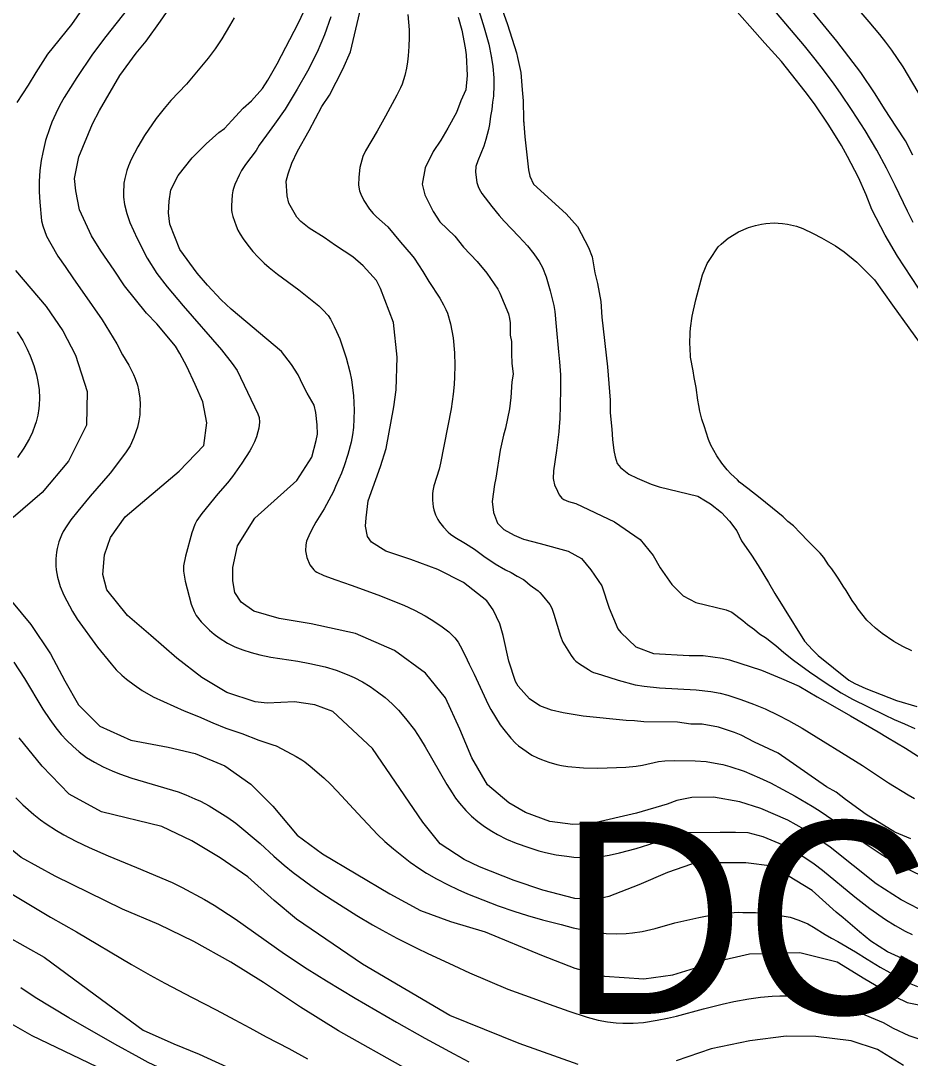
# Model space of a CAD drawing. Header units: metres. Extents: x 548946 to 557077, y 1838800 to 1845419.
# Drawn here: x 551401.4 to 551724.9, y 1842600.6 to 1842978.2 of the extents above; entities that cross this region are included whole.
import ezdxf
from ezdxf.enums import TextEntityAlignment as Align

# ---------------------------------------------------------------- set-up
doc = ezdxf.new("R2010")
doc.units = ezdxf.units.M
doc.header["$LTSCALE"] = 28
doc.layers.add('1', color=7, linetype='Continuous', lineweight=13)
doc.layers.add('2', color=7, linetype='Continuous', lineweight=13)
doc.layers.add('61', color=7, linetype='Continuous')

msp = doc.modelspace()

# ---------------------------------------------------------------- linework, layer by layer
at = {"layer": '1'}
for points in [[(551729.46, 1842633.68), (551724.44, 1842635.39), (551720.64, 1842637.5), (551716.62, 1842639.32), (551710.58, 1842643.21), (551706.39, 1842646.54), (551700.46, 1842651.7), (551697.95, 1842653.7), (551689.17, 1842661.59), (551674.61, 1842670.47), (551665.05, 1842671.65), (551657.28, 1842671.65), (551650.12, 1842671.65), (551645.34, 1842671.25), (551636.65, 1842668.19), (551626.19, 1842663.64), (551615.31, 1842659.43), (551610.1, 1842658.25), (551602.95, 1842658.66), (551591.28, 1842661.75), (551580.86, 1842665.24), (551568.17, 1842670.27), (551562.7, 1842672.95), (551553.95, 1842678.64), (551547.66, 1842686.49), (551529.34, 1842713.28), (551514.85, 1842726.81), (551508.29, 1842729.25), (551500.9, 1842730.33), (551491.06, 1842729.79), (551486.68, 1842730.33), (551476.35, 1842733.63), (551467.23, 1842739.11), (551458.18, 1842746.15), (551448.72, 1842754.43), (551440.16, 1842761.67), (551432.72, 1842771.01), (551431.26, 1842776.58), (551431.81, 1842783.77), (551433.99, 1842790.06), (551439.43, 1842797.61), (551459.02, 1842814.21), (551467.96, 1842823.63), (551469.07, 1842831.83), (551467.57, 1842839.5), (551464.82, 1842845.79), (551461.79, 1842852.31), (551459.21, 1842857.09), (551457.64, 1842859.71), (551450.86, 1842867.83), (551447.11, 1842871.72), (551439.11, 1842881.73), (551435.41, 1842887.4), (551430.54, 1842894.47), (551427.12, 1842899.92), (551422.74, 1842909.33), (551421.43, 1842916.29), (551420.92, 1842920.81), (551422.56, 1842928.62), (551427.54, 1842940.62), (551430.03, 1842945.48), (551437.46, 1842958.27), (551443.4, 1842966.32), (551446.96, 1842970.79), (551452.23, 1842978), (551460.72, 1842990.41)], [(551725.07, 1842680.49), (551719.21, 1842682.87), (551708.82, 1842689.3), (551701.33, 1842694.8), (551697.97, 1842697.46), (551694.45, 1842699.34), (551676.79, 1842711.55), (551668.2, 1842715.65), (551663.34, 1842718.14), (551660.94, 1842719.14), (551655.13, 1842721.02), (551649.16, 1842722.11), (551645.09, 1842722.15), (551640.18, 1842722.86), (551627.97, 1842722.99), (551624.63, 1842723.37), (551621.56, 1842723.53), (551605.89, 1842725.03), (551598.63, 1842726.24), (551594.45, 1842727.28), (551590.21, 1842728.83), (551586.35, 1842731.44), (551582.27, 1842736.05), (551581.31, 1842737.72), (551578.95, 1842745.07), (551576.85, 1842754.49), (551575.61, 1842758.67), (551573.25, 1842763.73), (551570.85, 1842767.01), (551562.46, 1842773.68), (551553.02, 1842778.44), (551543.2, 1842782.14), (551536.33, 1842784.41), (551534.21, 1842785.18), (551529.01, 1842788.4), (551527.5, 1842790.51), (551526.82, 1842794.25), (551526.98, 1842797.31), (551527.79, 1842803.5), (551532.21, 1842815.95), (551534.25, 1842822.54), (551537.1, 1842837.6), (551537.92, 1842843.79), (551538.33, 1842855.78), (551536.89, 1842868.32), (551532.17, 1842880.74), (551530.82, 1842883.63), (551525.9, 1842888.91), (551522.2, 1842892.3), (551515.89, 1842896.41), (551511.76, 1842899.24), (551506.28, 1842902.68), (551503.21, 1842905.12), (551501.75, 1842906.73), (551498.89, 1842911.74), (551498.32, 1842914.47), (551497.97, 1842919.77), (551498.69, 1842922.39), (551500.01, 1842926.35), (551502.06, 1842930.65), (551506.27, 1842938.25), (551510.87, 1842946.91), (551513.7, 1842951.04), (551518.47, 1842960.48), (551521.29, 1842966.9), (551525.25, 1842983.36)], [(551575.85, 1842983.92), (551578.44, 1842976.85), (551581.65, 1842966.54), (551582.1, 1842964.81), (551583.24, 1842959.35), (551583.7, 1842953.06), (551584.16, 1842949.04), (551584.18, 1842942.19), (551584.25, 1842941.31)], [(551575.85, 1842983.92), (551578.44, 1842976.85), (551581.65, 1842966.54), (551582.1, 1842964.81), (551583.24, 1842959.35), (551583.7, 1842953.06), (551584.16, 1842949.04), (551584.18, 1842942.19), (551584.65, 1842935.89), (551586.03, 1842923.85), (551586.54, 1842921.62), (551587.89, 1842918.72), (551599.8, 1842907.89), (551603.88, 1842903.28), (551607.81, 1842895.6), (551609.22, 1842892.2), (551610.13, 1842886.46), (551611.09, 1842882.5), (551612.34, 1842876.04), (551612.75, 1842870.24), (551614.81, 1842852.19), (551615.69, 1842840.09), (551615.7, 1842835.52), (551616.39, 1842829.5), (551616.57, 1842825.71), (551617.03, 1842821.7), (551617.54, 1842819.47), (551618.33, 1842817.02), (551619.5, 1842815.63), (551622.58, 1842813.18), (551625.54, 1842811.74), (551630.62, 1842809.53), (551633.52, 1842808.59), (551647.64, 1842805.12), (551650.38, 1842803.41), (551652.28, 1842802.35), (551656.19, 1842799.24), (551659.1, 1842796.02), (551661.79, 1842792.52), (551663.47, 1842788.9)], [(551727.9, 1842880.88), (551720.22, 1842892.45), (551715.79, 1842900.08), (551710.91, 1842909.43), (551708.78, 1842914.77), (551706.02, 1842921.06), (551702.1, 1842928.75), (551699.85, 1842932.81), (551695.2, 1842940.15), (551689.99, 1842947.94), (551686.68, 1842952.39), (551681.65, 1842958.67), (551678.06, 1842963.35), (551671.96, 1842970.02), (551658.25, 1842985.47)], [(551727.9, 1842880.88), (551720.22, 1842892.45), (551715.79, 1842900.08), (551710.91, 1842909.43), (551708.78, 1842914.77), (551706.02, 1842921.06), (551702.1, 1842928.75), (551699.85, 1842932.81), (551695.2, 1842940.15), (551689.99, 1842947.94), (551686.68, 1842952.39), (551681.65, 1842958.67), (551678.06, 1842963.35), (551671.96, 1842970.02), (551658.25, 1842985.47)], [(551725.82, 1842929.23), (551723.19, 1842934.51), (551719.82, 1842939.46), (551715.51, 1842946.09), (551712.09, 1842951.54), (551706.88, 1842959.33), (551698.2, 1842970.78), (551685.49, 1842986.35)], [(551729.28, 1842949.51), (551722.24, 1842961.33), (551720.24, 1842964.41), (551718.15, 1842967.44), (551715.99, 1842970.37), (551713.8, 1842973.14), (551709.98, 1842977.75), (551704.82, 1842983.68)], [(551423.78, 1842982.37), (551419.84, 1842976.84), (551411.18, 1842965.94), (551406.85, 1842959.34), (551404.08, 1842954.71), (551399.97, 1842948.39)], [(551440.15, 1842982.3), (551432.3, 1842972.44), (551427.52, 1842965.94), (551421.75, 1842957.56), (551417.15, 1842950.17), (551415.67, 1842947.47), (551414.13, 1842944.42), (551412.71, 1842941.22), (551411.93, 1842939.23), (551410.41, 1842934.6), (551409.4, 1842930.25)], [(551514.18, 1842979.64), (551511.8, 1842972.98), (551509.16, 1842966.76), (551505.64, 1842959.78), (551501.94, 1842953.21), (551497.51, 1842945.97), (551493.71, 1842940.48), (551490.71, 1842936.53), (551488.15, 1842932.91), (551486.98, 1842930.99), (551483.15, 1842925.82), (551481.73, 1842923.71), (551480.8, 1842922.02), (551479.28, 1842918.61), (551478.73, 1842917.07), (551478.52, 1842916.23), (551478.31, 1842914.77), (551478.07, 1842910.8), (551478.09, 1842909.18), (551478.19, 1842908.33), (551478.53, 1842906.87), (551479.7, 1842903.49), (551480.36, 1842901.94), (551481.18, 1842900.49), (551482.25, 1842898.85), (551484, 1842896.47), (551485.8, 1842894.23), (551487.56, 1842892.23), (551489.88, 1842889.94), (551491.75, 1842888.35), (551494.77, 1842885.99), (551502.53, 1842880.18), (551509.77, 1842874.38), (551511.3, 1842872.98), (551513.16, 1842870.86), (551513.99, 1842869.54), (551515.38, 1842866.91), (551516.27, 1842865.06), (551517.38, 1842862.35), (551519.75, 1842855.45), (551521.03, 1842850.41), (551521.65, 1842847.43), (551522.45, 1842841.76), (551522.68, 1842836.41), (551522.37, 1842830.1), (551522.04, 1842827.46), (551521.55, 1842824.76), (551520.4, 1842820.36), (551519, 1842816.13), (551518, 1842813.51), (551515.87, 1842808.65), (551515.15, 1842806.83), (551511.73, 1842800.52), (551508.74, 1842795.7), (551508, 1842794.37), (551506.54, 1842791.58)], [(551542.19, 1842980.4), (551542.65, 1842974.91), (551542.67, 1842972.06)], [(551560.51, 1842979.42), (551561.81, 1842974.74), (551563.06, 1842968.28), (551563.34, 1842965.77), (551563.7, 1842958.19), (551563.27, 1842953.06), (551561.45, 1842949.04), (551559.9, 1842944.79), (551556.74, 1842939.1), (551554.19, 1842934.74), (551551.36, 1842930.6), (551548.48, 1842924.68), (551547.39, 1842918.71), (551548.35, 1842914.76), (551551.32, 1842908.75), (551553.79, 1842904.96), (551559.21, 1842899.74), (551562.46, 1842895.79), (551567.38, 1842890.51), (551570.91, 1842886.34), (551574.89, 1842880.44), (551575.56, 1842879), (551578.71, 1842871.48), (551579.16, 1842869.75), (551579.33, 1842868.25), (551579.35, 1842863.68), (551579.86, 1842861.45), (551579.87, 1842856.88), (551579.99, 1842853.59), (551580.45, 1842849.57), (551580.02, 1842846.73), (551579.64, 1842841.1), (551579.1, 1842836.97), (551577.62, 1842829.94), (551576.9, 1842827.32), (551575.75, 1842821.85), (551574.11, 1842811.75), (551573.62, 1842809.41), (551572.8, 1842803.22)], [(551479.02, 1842979.25), (551477.37, 1842976.33), (551474.5, 1842971.57), (551472.13, 1842968), (551469.55, 1842964.58), (551461.63, 1842955.13), (551455.92, 1842949.11), (551453.52, 1842946.28), (551450.66, 1842942.62), (551446.46, 1842936.45), (551443.98, 1842932.31), (551441.58, 1842927.66), (551440.63, 1842925.38), (551440.03, 1842923.63), (551439.24, 1842920.78), (551438.93, 1842919.06), (551438.71, 1842915.29), (551438.74, 1842913.92), (551439.16, 1842911.28), (551439.94, 1842908), (551441.05, 1842904.79)], [(551542.67, 1842972.06), (551542.54, 1842968.79), (551542.31, 1842965.43), (551542.04, 1842963.15), (551541.68, 1842960.93), (551541.05, 1842958.24), (551540.06, 1842955.11), (551539.51, 1842953.79), (551538.19, 1842951.07), (551534.09, 1842943.4), (551531.06, 1842938.02), (551526.8, 1842930.81), (551525.84, 1842928.72), (551525.39, 1842927.4), (551524.76, 1842924.71), (551524.29, 1842921.29), (551524.26, 1842918.38), (551524.64, 1842916.24), (551525.06, 1842915.01), (551526.2, 1842912.69), (551528.26, 1842909.53), (551529.51, 1842908.06), (551530.78, 1842906.81), (551534.93, 1842903.12), (551539.52, 1842897.62), (551543.43, 1842893.08), (551544.48, 1842891.73), (551547.65, 1842886.91), (551549.76, 1842883.27), (551553.76, 1842877.14), (551555.18, 1842874.79), (551556.02, 1842873.07), (551556.55, 1842871.7), (551557.67, 1842867.81), (551558.63, 1842862.73), (551559.16, 1842857.36), (551559.29, 1842852.74), (551559.19, 1842848.63), (551559.03, 1842845.81), (551558.7, 1842842.24), (551557.91, 1842836.97), (551554.05, 1842817.12), (551553.51, 1842814.96), (551551.6, 1842808.9), (551551.23, 1842807.14), (551551.13, 1842806), (551551.14, 1842803.66), (551551.38, 1842801.3), (551551.6, 1842800.15), (551552.17, 1842798.34), (551553.04, 1842796.65), (551553.7, 1842795.66), (551555.19, 1842793.8), (551556.84, 1842792.08), (551557.73, 1842791.3), (551559.28, 1842790.22), (551563.17, 1842787.87), (551566.37, 1842785.81), (551569.82, 1842783.26), (551573.93, 1842780.5), (551577.62, 1842778.39), (551579.77, 1842777.34), (551581.92, 1842775.97), (551584.17, 1842774.79), (551584.71, 1842774.42)], [(551409.4, 1842930.25), (551408.87, 1842927.27), (551408.39, 1842923.69), (551408.12, 1842919.71), (551408.1, 1842915.86), (551408.32, 1842912.19), (551408.97, 1842905.37), (551409.41, 1842903.56), (551410.79, 1842899.79), (551414.36, 1842893.36), (551414.9, 1842892.51), (551417.54, 1842888.73), (551420.53, 1842884.25), (551424.6, 1842878.57), (551431.01, 1842869.27), (551436.29, 1842860.63), (551438.46, 1842856.58), (551440.74, 1842852.77), (551442.4, 1842849.45), (551443.01, 1842847.97), (551443.84, 1842845.5), (551444.27, 1842843.83), (551444.7, 1842840.83), (551444.81, 1842838.52), (551444.76, 1842836.1), (551444.66, 1842834.8), (551444.33, 1842832.53), (551443.81, 1842830.25), (551443.42, 1842828.94), (551442.56, 1842826.51), (551441.17, 1842823.51), (551439.49, 1842820.88), (551433.89, 1842813.57), (551426.64, 1842805.13), (551422.18, 1842799.74), (551419.64, 1842796.5), (551418.14, 1842794.4), (551416.83, 1842792.23), (551416.21, 1842790.96), (551415.28, 1842788.56), (551414.61, 1842786.1), (551414.36, 1842784.74), (551414.13, 1842782.31), (551414.17, 1842779.82), (551414.32, 1842778.39), (551414.82, 1842775.69), (551415.79, 1842772.29), (551417.09, 1842769.15), (551420.2, 1842763.17), (551421.9, 1842760.33), (551429.28, 1842750.14), (551434.3, 1842744.07), (551436.13, 1842741.99), (551438.14, 1842740.04), (551439.83, 1842738.58), (551442.6, 1842736.44), (551445.55, 1842734.46), (551449.61, 1842732.14), (551460.87, 1842727.05), (551466.06, 1842724.94), (551471.25, 1842722.64), (551476.03, 1842720.67), (551481.8, 1842718.73), (551487.97, 1842716.33), (551493.11, 1842714.7)], [(551441.05, 1842904.79), (551443.68, 1842898.86), (551447.31, 1842891.81), (551450.91, 1842886.2), (551454.67, 1842881.31), (551460.45, 1842874.41), (551474.43, 1842858.41), (551478.34, 1842853.39), (551480.06, 1842850.88), (551487.63, 1842835.15), (551488.07, 1842833.75), (551488.17, 1842832.06), (551487.95, 1842829.88), (551487.67, 1842828.53), (551487.14, 1842826.77), (551486.37, 1842824.91), (551485.32, 1842822.79), (551484.65, 1842821.63), (551481.85, 1842817.13), (551478.42, 1842812.35), (551476.59, 1842810), (551473.02, 1842805.99), (551467.23, 1842798.81), (551465.48, 1842796.32), (551464.7, 1842794.81), (551463.65, 1842791.85), (551461.28, 1842783.35), (551460.63, 1842779.8), (551460.61, 1842777.81), (551461.17, 1842774.2), (551463.42, 1842765.88), (551464.47, 1842763.14), (551465.25, 1842761.74), (551467.02, 1842759.44), (551469.99, 1842756.43), (551471.77, 1842754.88), (551473.56, 1842753.53), (551476.6, 1842751.65), (551479.31, 1842750.31), (551482.18, 1842749.17), (551485.2, 1842748.21), (551488.36, 1842747.38), (551492.4, 1842746.56), (551502.14, 1842745.06), (551506.47, 1842744.28), (551512.05, 1842743.06), (551516.16, 1842741.79), (551520.12, 1842740.25), (551522.64, 1842739.13), (551525.72, 1842737.55), (551528.52, 1842735.82), (551531.19, 1842733.92), (551533.87, 1842731.84), (551536.43, 1842729.6), (551538.72, 1842727.25), (551541.32, 1842724.22), (551544.56, 1842720.06), (551546.79, 1842716.69), (551548.48, 1842713.88), (551556.31, 1842700.15), (551558.23, 1842697.13), (551559.55, 1842695.23), (551560.95, 1842693.41), (551563.25, 1842690.74), (551565.33, 1842688.69), (551567.62, 1842686.75), (551570.08, 1842684.93), (551572.65, 1842683.26), (551574.73, 1842682.05), (551578.09, 1842680.34), (551581.57, 1842678.84), (551586.19, 1842677.22), (551589.83, 1842676.11), (551592.23, 1842675.48), (551596.12, 1842674.67), (551600.04, 1842674.08), (551602.5, 1842673.81), (551604.97, 1842673.65), (551608.97, 1842673.69), (551611.56, 1842673.89), (551615.36, 1842674.46), (551619.12, 1842675.28), (551625.25, 1842676.94), (551634.46, 1842679.87), (551637.83, 1842681.13), (551640.06, 1842681.77), (551642.05, 1842682.46), (551643.43, 1842682.69), (551655.69, 1842682.88), (551661.27, 1842682.88), (551665.85, 1842682.69), (551671.22, 1842681.31), (551678.51, 1842678.29), (551680.26, 1842677.43), (551682.69, 1842676.1), (551686.94, 1842673.42), (551689.87, 1842671.35), (551692.96, 1842668.99), (551704.77, 1842659.27), (551710.15, 1842655.05), (551715.84, 1842651.06)], [(551698.85, 1842774.94), (551697.88, 1842776.43), (551696.32, 1842778.74), (551695.15, 1842780.21), (551693.46, 1842782.81), (551692.07, 1842784.44), (551689.48, 1842787.04), (551687.68, 1842788.83), (551684.96, 1842791.71), (551682.36, 1842794.31), (551680.39, 1842795.88), (551678.7, 1842797.58), (551676.72, 1842799.15), (551670.33, 1842804.41), (551665.83, 1842807.98), (551662.78, 1842810.23), (551661.99, 1842811.04), (551659.64, 1842813.26), (551658.28, 1842814.7), (551656.3, 1842817.17), (551654.49, 1842819.86), (551653.48, 1842821.74), (551652.36, 1842823.7), (551651.52, 1842825.8), (551650.61, 1842828.49), (551649.99, 1842830.42), (551649.08, 1842833.11), (551648.35, 1842836.02), (551648.02, 1842838.08), (551647.68, 1842840.13), (551646.97, 1842844.64), (551646.72, 1842845.91), (551646.34, 1842848.36), (551645.87, 1842850.7), (551645, 1842855.69), (551644.82, 1842859.07), (551644.75, 1842860.55), (551644.86, 1842864.76), (551644.99, 1842866.27), (551645.59, 1842870.63), (551646.9, 1842876.57), (551649.35, 1842885.73), (551650.98, 1842889.81), (551652, 1842891.32), (551655.07, 1842895.86), (551656.06, 1842896.87), (551657.87, 1842898.48), (551658.7, 1842899.07), (551662.44, 1842901.3), (551666.04, 1842902.91), (551668.65, 1842903.7), (551670.79, 1842904.15), (551672.37, 1842904.33), (551675.43, 1842904.58), (551676.83, 1842904.54), (551678.45, 1842904.33), (551680.27, 1842904.14), (551683.45, 1842903.4), (551685.84, 1842902.58), (551689.55, 1842900.71), (551692.62, 1842899.16), (551697.64, 1842896.24), (551700.78, 1842894.11), (551705.41, 1842890.25), (551709.45, 1842886.32)], [(551698.85, 1842774.94), (551697.88, 1842776.43), (551696.32, 1842778.74), (551695.15, 1842780.21), (551693.46, 1842782.81), (551692.07, 1842784.44), (551689.48, 1842787.04), (551687.68, 1842788.83), (551684.96, 1842791.71), (551682.36, 1842794.31), (551680.39, 1842795.88), (551678.7, 1842797.58), (551676.72, 1842799.15), (551670.33, 1842804.41), (551665.83, 1842807.98), (551662.78, 1842810.23), (551661.99, 1842811.04), (551659.64, 1842813.26), (551658.28, 1842814.7), (551656.3, 1842817.17), (551654.49, 1842819.86), (551653.48, 1842821.74), (551652.36, 1842823.7), (551651.52, 1842825.8), (551650.61, 1842828.49), (551649.99, 1842830.42), (551649.08, 1842833.11), (551648.35, 1842836.02), (551648.02, 1842838.08), (551647.68, 1842840.13), (551646.97, 1842844.64), (551646.72, 1842845.91), (551646.34, 1842848.36), (551645.87, 1842850.7), (551645, 1842855.69), (551644.82, 1842859.07), (551644.75, 1842860.55), (551644.86, 1842864.76), (551644.99, 1842866.27), (551645.59, 1842870.63), (551646.9, 1842876.57), (551649.35, 1842885.73), (551650.98, 1842889.81), (551652, 1842891.32), (551655.07, 1842895.86), (551656.06, 1842896.87), (551657.87, 1842898.48), (551658.7, 1842899.07), (551662.44, 1842901.3), (551666.04, 1842902.91), (551668.65, 1842903.7), (551670.79, 1842904.15), (551672.37, 1842904.33), (551675.43, 1842904.58), (551676.83, 1842904.54), (551678.45, 1842904.33), (551680.27, 1842904.14), (551683.45, 1842903.4), (551685.84, 1842902.58), (551689.55, 1842900.71), (551692.62, 1842899.16), (551697.64, 1842896.24), (551700.78, 1842894.11), (551705.41, 1842890.25), (551709.45, 1842886.32)], [(551399.45, 1842887.22), (551410.68, 1842874.18), (551416.71, 1842865.34), (551421.32, 1842856.45), (551425.57, 1842843.23), (551425.28, 1842831), (551418.75, 1842817.87), (551409.15, 1842806.42), (551398.62, 1842797.33)], [(551709.45, 1842886.32), (551711.83, 1842883.9), (551718.47, 1842874.68), (551742.16, 1842841.65)], [(551709.45, 1842886.32), (551711.83, 1842883.9), (551718.47, 1842874.68), (551742.16, 1842841.65)], [(551572.8, 1842803.22), (551573.26, 1842799.2), (551574.72, 1842795.31), (551577.02, 1842793.03), (551580.81, 1842790.92), (551584.27, 1842789.54), (551590.3, 1842787.94), (551600.45, 1842785.07), (551605.28, 1842782.42), (551608.76, 1842778.3), (551612.65, 1842772.46), (551615.36, 1842764.38), (551618.5, 1842756.87), (551619.68, 1842755.48), (551625.11, 1842750.25), (551631.47, 1842747.93), (551644.52, 1842747.14), (551649.59, 1842747.21), (551656.56, 1842746.23), (551659.19, 1842745.52), (551670.8, 1842741.76), (551678, 1842738.78), (551684.42, 1842735.95), (551690.96, 1842732.13), (551696.65, 1842728.97), (551703.19, 1842725.14), (551713.24, 1842719.43), (551716.54, 1842717.27), (551723.08, 1842713.44), (551737.88, 1842703.96)], [(551506.54, 1842791.58), (551505.36, 1842788.76), (551505.01, 1842787.39), (551504.91, 1842785.25), (551505.47, 1842782.76), (551506.54, 1842780.2), (551507.95, 1842778.35), (551508.47, 1842777.9), (551509.05, 1842777.48), (551511.63, 1842776.22), (551515.96, 1842774.67), (551521.54, 1842772.81), (551531.24, 1842769.29), (551540.65, 1842765.47), (551544.6, 1842763.66), (551548.42, 1842761.63), (551550.64, 1842760.31), (551554.15, 1842757.95), (551557.05, 1842755.74), (551559.31, 1842753.57), (551560.47, 1842752.04), (551561.24, 1842750.71), (551563.02, 1842747.14), (551564.45, 1842743.95), (551566.23, 1842740.4), (551571.39, 1842729.34), (551572.37, 1842727.48), (551575.76, 1842721.94), (551577.05, 1842720.2), (551579.6, 1842717.1), (551581.36, 1842715.21), (551582.45, 1842714.29), (551583.97, 1842713.17), (551587.2, 1842710.94), (551589.32, 1842709.86), (551590.75, 1842709.3), (551593.45, 1842708.35), (551596.29, 1842707.51), (551597.99, 1842707.13), (551600.31, 1842706.76), (551606, 1842706.27), (551611.3, 1842706.14), (551621.48, 1842706.51), (551625.25, 1842706.92), (551627.47, 1842707.27), (551633.36, 1842708.55), (551635.63, 1842708.78), (551639.08, 1842708.92), (551646.65, 1842708.81), (551650.68, 1842708.52), (551655.27, 1842707.77), (551656.77, 1842707.45), (551659.2, 1842706.76), (551664.41, 1842705.04), (551670.01, 1842702.68), (551674.05, 1842700.78), (551683.04, 1842695.96), (551689.21, 1842692.32), (551692.11, 1842690.48), (551696.68, 1842687.34), (551708.45, 1842678.76), (551713.93, 1842675.09), (551716.18, 1842673.66), (551722.55, 1842670.07), (551728.87, 1842667.14)], [(551663.47, 1842788.9), (551667.11, 1842783.72), (551669.58, 1842779.94), (551673.33, 1842773.76), (551675.58, 1842769.7), (551679, 1842764.25), (551686.45, 1842752.4), (551689.36, 1842749.17), (551691.37, 1842747.12), (551702.56, 1842738.23), (551704.73, 1842736.96), (551708.75, 1842735.13), (551719.92, 1842730.82), (551727.29, 1842728.61)], [(551584.71, 1842774.42), (551586.62, 1842772.79), (551589.57, 1842770.67), (551590.15, 1842770.14), (551591.07, 1842769.12), (551593.8, 1842765.76), (551594.52, 1842764.37), (551595.29, 1842762.16), (551597.66, 1842754.18), (551598.53, 1842752.01), (551601.55, 1842747.16), (551602.58, 1842745.76), (551603.24, 1842745.1), (551604.58, 1842744.1), (551607.84, 1842742.02), (551609, 1842741.33), (551609.68, 1842741.02), (551610.98, 1842740.55), (551615.26, 1842739.31), (551618.67, 1842738.16), (551624.81, 1842736.53), (551628.05, 1842735.94), (551633.64, 1842735.36), (551647.03, 1842734.65), (551652.31, 1842734.11), (551655.77, 1842733.41), (551658.58, 1842732.66), (551663.3, 1842731.15), (551667.89, 1842729.48), (551672.05, 1842727.71), (551676.82, 1842725.46), (551680.6, 1842723.53), (551685.53, 1842720.75), (551707.49, 1842707.12), (551716.99, 1842700.83), (551724.16, 1842696.42), (551726.45, 1842695.13)], [(551725.39, 1842748.84), (551722.21, 1842750.47), (551718.92, 1842752.19), (551714.68, 1842755.2), (551712.27, 1842757.12), (551709.04, 1842760.04), (551705.89, 1842763.97), (551705.03, 1842765.37), (551703.74, 1842767.12), (551701.62, 1842770.77), (551700.43, 1842772.43), (551698.85, 1842774.94)], [(551725.39, 1842748.84), (551722.21, 1842750.47), (551718.92, 1842752.19), (551714.68, 1842755.2), (551712.27, 1842757.12), (551709.04, 1842760.04), (551705.89, 1842763.97), (551705.03, 1842765.37), (551703.74, 1842767.12), (551701.62, 1842770.77), (551700.43, 1842772.43), (551698.85, 1842774.94)], [(551398.01, 1842766.9), (551405.03, 1842758.44), (551412.2, 1842747.8), (551417.45, 1842737.95), (551422.43, 1842729.23), (551430.15, 1842721.38), (551441.42, 1842716.3), (551454.96, 1842713.84), (551464.85, 1842711.45), (551475.66, 1842706.96), (551485.04, 1842700.35), (551493.06, 1842692.27), (551501.9, 1842681.71), (551511.17, 1842674.95), (551535.56, 1842660.36), (551546.81, 1842654.38), (551557.7, 1842650.29)], [(551604.14, 1842598.25), (551582.69, 1842605.94), (551557.42, 1842616.15), (551525.65, 1842634.87), (551501.69, 1842651.2), (551493.58, 1842657.97), (551483.94, 1842666.62), (551473.87, 1842673.54), (551463.64, 1842679.65), (551452.74, 1842684.9), (551430.81, 1842690.2), (551418.98, 1842696.64), (551409.15, 1842706.82), (551400.85, 1842717.2)], [(551493.11, 1842714.7), (551494.29, 1842714.22), (551496.34, 1842713.21), (551501.54, 1842710.42), (551503.6, 1842709.22), (551504.71, 1842708.46), (551506.67, 1842706.91), (551511.62, 1842702.61), (551514.09, 1842700.32), (551516.52, 1842697.81), (551523.92, 1842689.63), (551531.18, 1842682.07), (551533.85, 1842679.49), (551536.96, 1842676.81), (551543.02, 1842671.99), (551546.5, 1842669.51), (551548.91, 1842667.99), (551552.58, 1842665.87), (551556.87, 1842663.65), (551560.33, 1842662.01), (551563.91, 1842660.45), (551575.01, 1842656.04), (551580.68, 1842654.13), (551585.64, 1842652.59), (551591.1, 1842651.01), (551597.91, 1842649.29), (551602.33, 1842648.06), (551605.93, 1842647.29), (551611.91, 1842646.29), (551614.24, 1842645.99), (551617.94, 1842645.82), (551621.6, 1842645.96), (551623.87, 1842646.2), (551627.41, 1842646.75), (551632.09, 1842647.76), (551639.25, 1842649.83), (551647.99, 1842651.86), (551650.37, 1842652.34), (551653.98, 1842652.88), (551659.37, 1842653.5), (551662.26, 1842653.71), (551664.01, 1842653.68), (551668.63, 1842653.57), (551671.57, 1842653.41), (551678.28, 1842652.47), (551681.17, 1842651.96), (551684.35, 1842650.85), (551687.66, 1842649.44), (551689.63, 1842648.29), (551693.98, 1842645.56), (551696.23, 1842644.33), (551698.59, 1842643.06), (551705.01, 1842639.29), (551709.18, 1842636.61), (551713.88, 1842633.76), (551724.45, 1842627.88), (551727.54, 1842626.64)], [(551399.6, 1842695.34), (551402.13, 1842692.84), (551406.19, 1842689.24), (551408.59, 1842687.34), (551410.64, 1842685.85), (551414.35, 1842683.43), (551417.02, 1842681.85), (551421.47, 1842679.54), (551426.32, 1842677.25), (551433.14, 1842674.21), (551443.55, 1842670.05), (551456.44, 1842664.57), (551460.08, 1842662.77), (551468.23, 1842658.37), (551471.68, 1842656.28), (551479.43, 1842651.27), (551497.33, 1842638.6), (551505.5, 1842633.17), (551512.56, 1842628.75), (551523, 1842622.45), (551538.01, 1842613.7), (551548.35, 1842607.89), (551558.91, 1842602.14), (551564.3, 1842599.33)], [(551541.53, 1842596.78), (551516.98, 1842610.57), (551503.19, 1842619.23), (551489.63, 1842628.17), (551477.82, 1842635.51), (551464.3, 1842643.03), (551451.59, 1842649.22), (551438.44, 1842654.84), (551413.86, 1842666.82), (551401.6, 1842673.59), (551392.81, 1842680.66)], [(551395.23, 1842662.14), (551412.27, 1842651.93), (551421.66, 1842646.56), (551441.65, 1842634.73), (551448.5, 1842630.8), (551453.74, 1842627.96), (551463.77, 1842622.64), (551472.48, 1842618.24), (551479.19, 1842614.59), (551484.76, 1842611.7), (551490.62, 1842608.43), (551498.87, 1842604.11), (551505.71, 1842600.31)], [(551715.84, 1842651.06), (551719.4, 1842648.84), (551723.02, 1842646.85), (551725.53, 1842645.66)], [(551557.7, 1842650.29), (551570.23, 1842646.54), (551590.78, 1842638.14), (551602.93, 1842633.41), (551613.74, 1842630.44), (551627.99, 1842629.5), (551638.58, 1842630.95), (551654.31, 1842635.77), (551666.41, 1842638.58), (551684.77, 1842639.06), (551698.29, 1842635.69), (551708.41, 1842629.43), (551719.47, 1842622.9), (551723.7, 1842620.83), (551732.87, 1842619.03)], [(551497.16, 1842572.58), (551485.38, 1842579.8), (551474.69, 1842585.76), (551461.99, 1842592.32), (551447.75, 1842599.09), (551444.43, 1842600.81), (551435.57, 1842605.67), (551418.84, 1842615.24), (551406.62, 1842622.66), (551401.39, 1842626.21)], [(551394.4, 1842615.18), (551405.43, 1842608.91), (551428.89, 1842597.57)], [(551722.45, 1842597.98), (551712.91, 1842603.79), (551703.32, 1842606.88), (551690.53, 1842608.52), (551679.76, 1842608.6), (551666.48, 1842606.94), (551652.44, 1842604.02), (551639.77, 1842599.59)]]:
    msp.add_lwpolyline(points, dxfattribs=at)
at = {"layer": '2'}
for points in [[(551527.88, 1843139.67), (551529.04, 1843133.35), (551531.44, 1843122.26), (551533.28, 1843112.87), (551534.85, 1843103.13), (551537.09, 1843090.97), (551539.15, 1843077.22), (551541.31, 1843065.39), (551543.66, 1843051.74), (551545.4, 1843043.05), (551547.24, 1843034.89), (551548.73, 1843029.33), (551550.56, 1843023.23), (551551.79, 1843019.5), (551554.04, 1843013.34), (551556.39, 1843007.76), (551565.61, 1842987.4), (551567.94, 1842981.86), (551569.98, 1842975.61), (551571.58, 1842969.62), (551572.48, 1842965.33), (551572.57, 1842964.66)], [(551468.77, 1842933.4), (551473.38, 1842937.48), (551475.5, 1842939), (551478.22, 1842941.85), (551482.27, 1842946.38), (551485.28, 1842949.01), (551489.33, 1842953.54), (551491.27, 1842956.55), (551494.65, 1842962.53), (551502.35, 1842977.39), (551505.23, 1842983.31)], [(551725.93, 1842904.77), (551723.84, 1842908.88), (551719.35, 1842918.21), (551716.2, 1842924.54), (551712.76, 1842931.05), (551708.46, 1842938.22), (551703.78, 1842945.47), (551699.55, 1842951.77), (551697.25, 1842955.05), (551693.37, 1842960.32), (551690.33, 1842964.21), (551686.39, 1842969.06), (551672.86, 1842985.08)], [(551567.94, 1842981.86), (551569.98, 1842975.61), (551571.58, 1842969.62), (551572.48, 1842965.33), (551573.02, 1842961.5), (551573.39, 1842957.39), (551573.47, 1842954.69), (551573.3, 1842950.66), (551572.97, 1842948.51), (551572.69, 1842945.87), (551572.21, 1842943.48), (551571.87, 1842940.41), (551571.51, 1842938.57), (551570.56, 1842934.97), (551569.8, 1842932.51), (551567.56, 1842927.18), (551566.9, 1842925.1), (551566.78, 1842923.1), (551567.24, 1842919.28), (551567.68, 1842917.78), (551568.09, 1842916.93), (551569.12, 1842915.33), (551572.71, 1842910.56), (551575.34, 1842907.33), (551577.19, 1842905.21), (551582.55, 1842899.62), (551585.69, 1842896.21), (551588.03, 1842893.28), (551589.89, 1842890.54), (551591.1, 1842888.35), (551592.41, 1842884.93), (551593.97, 1842879.85), (551595.31, 1842874.51), (551595.66, 1842872.38), (551596.08, 1842866.84), (551597.01, 1842857.7), (551597.31, 1842854.06), (551597.62, 1842849.26), (551597.68, 1842844.27), (551597.59, 1842838), (551597.43, 1842833.39), (551597.17, 1842830.32), (551597.1, 1842828.53), (551596.28, 1842821.82), (551595.18, 1842814.39), (551595.04, 1842811.53), (551595.09, 1842810.99), (551595.53, 1842809.29)], [(551728.05, 1842654.86), (551721.57, 1842658.19), (551712.52, 1842664.01), (551695.75, 1842677.34), (551686.36, 1842683.88), (551680.39, 1842687.27), (551670.5, 1842691.47), (551662.86, 1842693.9), (551653.26, 1842695.6), (551645.4, 1842695.46), (551639.94, 1842694.33), (551636.52, 1842693.07), (551625.37, 1842689.74), (551609.1, 1842686.02), (551602.22, 1842685.7), (551593.86, 1842686.78), (551584.96, 1842690.04), (551578.94, 1842693.56), (551571.13, 1842700.07), (551565.4, 1842709.87), (551561.11, 1842720.36), (551555.92, 1842731.77), (551548.58, 1842740.71), (551537.3, 1842749.03), (551523.17, 1842755.17), (551507.04, 1842758.73), (551495.35, 1842760.66), (551486.14, 1842763.27), (551481.53, 1842766.52), (551479.23, 1842770.1), (551478.57, 1842774.34), (551478.57, 1842779.22), (551480.22, 1842787.03), (551486.47, 1842797.13), (551501.84, 1842810.9), (551507.22, 1842819.39), (551508.82, 1842825.42), (551509.31, 1842827.76), (551509.19, 1842831.05), (551508.68, 1842835.57), (551508.11, 1842838.3), (551505.59, 1842842.58), (551503.96, 1842845.7), (551502.27, 1842849.32), (551499.81, 1842853.1), (551496.22, 1842857.77), (551477.94, 1842873.21), (551474.25, 1842876.6), (551469.33, 1842881.88), (551465.52, 1842886.27), (551459.19, 1842894.95), (551455.59, 1842904.19), (551455.13, 1842908.21), (551455.4, 1842912.56), (551455.94, 1842916.68), (551458.66, 1842921.82), (551463.77, 1842928.25), (551468.77, 1842933.4)], [(551400.14, 1842864.98), (551402.1, 1842861.79), (551403.73, 1842858.63), (551404.81, 1842856.22), (551406.14, 1842852.73), (551407.14, 1842849.25), (551407.65, 1842846.89), (551408.09, 1842843.82), (551408.23, 1842840.78), (551408.13, 1842838.4), (551407.99, 1842837.07), (551407.58, 1842834.63), (551406.97, 1842832.19), (551406.55, 1842830.85), (551405.65, 1842828.46), (551404.58, 1842826.11), (551402.57, 1842822.59), (551400.27, 1842819.21)], [(551595.53, 1842809.29), (551596.55, 1842807.02), (551597.25, 1842805.62), (551598.2, 1842804.41), (551598.54, 1842804.14), (551598.92, 1842803.89), (551600.6, 1842803.21), (551603.23, 1842802.45), (551617.27, 1842795.74), (551626.6, 1842789.43), (551631.38, 1842783.57), (551633.89, 1842779.06), (551638.21, 1842772.98), (551642.31, 1842768.92), (551646.86, 1842766.44), (551657.89, 1842763.77), (551660.01, 1842762.87), (551664.03, 1842759.89), (551665.68, 1842758.38), (551668.28, 1842756.64), (551670.07, 1842755.09), (551672.55, 1842753.48), (551673.95, 1842752.31), (551675.93, 1842750.82), (551678.87, 1842748.2), (551682.36, 1842745.46), (551688.27, 1842741.25), (551694.32, 1842737.11), (551699.75, 1842733.58), (551703.81, 1842731.32), (551715.49, 1842725.57), (551719.06, 1842723.87), (551722.79, 1842722.32), (551726.5, 1842720.64)], [(551398.91, 1842744.74), (551402.72, 1842738.84), (551409.44, 1842727.66), (551411.98, 1842723.83), (551414.19, 1842720.82), (551416.14, 1842718.43), (551418.17, 1842716.24), (551420.34, 1842714.15), (551422.7, 1842712.07), (551425.3, 1842710.08), (551428.22, 1842708.31), (551431.37, 1842706.69), (551434.64, 1842705.15), (551437.33, 1842704.04), (551441.75, 1842702.53), (551458.62, 1842697.49), (551461.46, 1842696.43), (551464.73, 1842695.04), (551466.77, 1842694.1), (551469.87, 1842692.49), (551476.7, 1842688.19), (551479.61, 1842686.12), (551488.41, 1842678.75), (551493.49, 1842674.08), (551497.2, 1842670.87), (551500.51, 1842668.22), (551506.89, 1842663.47), (551510.55, 1842660.92), (551514.59, 1842658.27), (551523.61, 1842652.58), (551529.29, 1842649.15), (551532.78, 1842647.16), (551538.11, 1842644.28), (551545.64, 1842640.47), (551549.16, 1842638.78), (551558.89, 1842634.32), (551564.59, 1842631.61), (551578.56, 1842625.78), (551587.67, 1842622.49), (551593.52, 1842620.24), (551600.68, 1842617.71), (551607.38, 1842615.51), (551611.43, 1842614.47), (551614.72, 1842613.85)], [(551396.08, 1842645.14), (551409.88, 1842637.4), (551428.46, 1842623.64), (551445.89, 1842610.77), (551457.01, 1842605.81), (551466.3, 1842602.04), (551479.23, 1842596.13), (551493.04, 1842590.47), (551507.23, 1842583.81), (551517.92, 1842577.1), (551526.37, 1842570.77), (551535.62, 1842563.1), (551547.26, 1842556.13), (551561.02, 1842551.88), (551572.41, 1842549.93), (551582.98, 1842546.32), (551593.91, 1842538.74), (551607.51, 1842525.64), (551611.15, 1842522.96)], [(551614.72, 1842613.85), (551617.92, 1842613.5), (551620.37, 1842613.38), (551624.14, 1842613.38), (551627.9, 1842613.65), (551632.83, 1842614.43), (551636.65, 1842615.19), (551639.82, 1842615.92), (551649.68, 1842618.56), (551656.46, 1842620.26), (551660.66, 1842621.19), (551666.2, 1842622.19), (551670.41, 1842622.76), (551674.63, 1842623.12), (551677.42, 1842623.24), (551680.18, 1842623.24), (551684.22, 1842623), (551686.74, 1842622.71), (551690.72, 1842622.09), (551693.9, 1842621.39), (551696.86, 1842620.49), (551705.42, 1842617.57), (551715.02, 1842613.55), (551718.68, 1842611.57), (551724.37, 1842608.85), (551732.74, 1842606.06)]]:
    msp.add_lwpolyline(points, dxfattribs=at)

# ---------------------------------------------------------------- texts
at = {"layer": '61'}
msp.add_text('DC-8', height=70, dxfattribs=at).set_placement((551706.21, 1842616.69), align=Align.CENTER)

doc.saveas('drawing.dxf')
